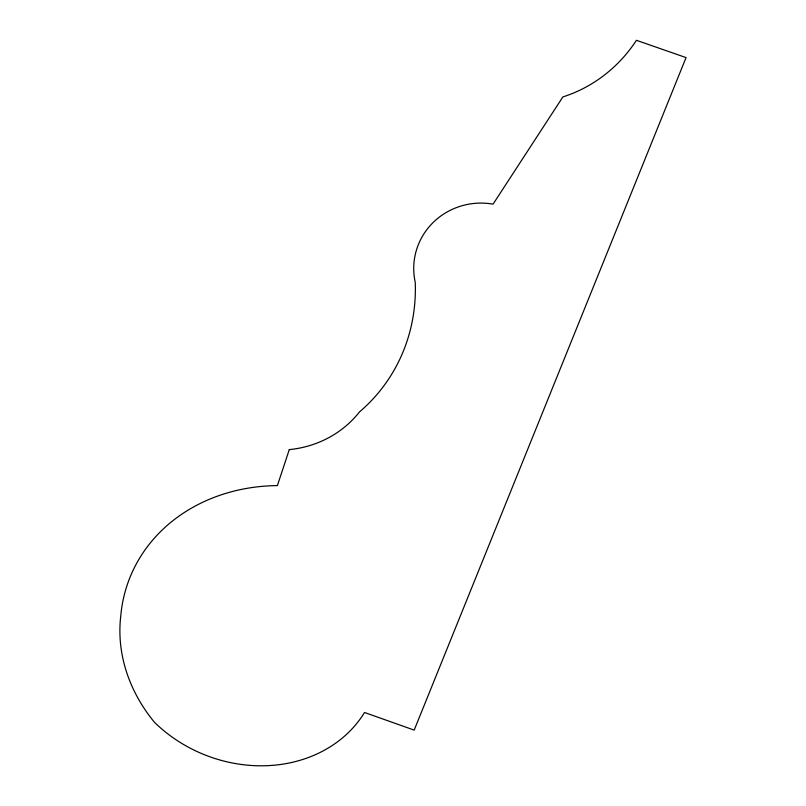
<?xml version="1.0" encoding="UTF-8"?>
<svg xmlns="http://www.w3.org/2000/svg" width="806" height="806" viewBox="0 0 806 806"><rect width="100%" height="100%" fill="white"/><g stroke="black" fill="none" stroke-linecap="round" stroke-linejoin="round"><path stroke-width="1.21" d="M289.283 449.617L277.385 485.595A177.663 153.745 19.7 0 0 120.769 615.925A162.49 140.325 20.4 0 0 154.561 722.378A134.31 115.49 21.9 0 0 364.524 712.484L414.183 730.115L686.057 57.599L636.438 40.3A137.564 130.078 -68.9 0 1 562.88 96.932L493.06 204.15A67.422 65.538 2.4 0 0 415.241 282.291A179.295 167.87 40.8 0 1 359.526 411.886A111.077 103.581 32.8 0 1 289.283 449.617"/></g></svg>
